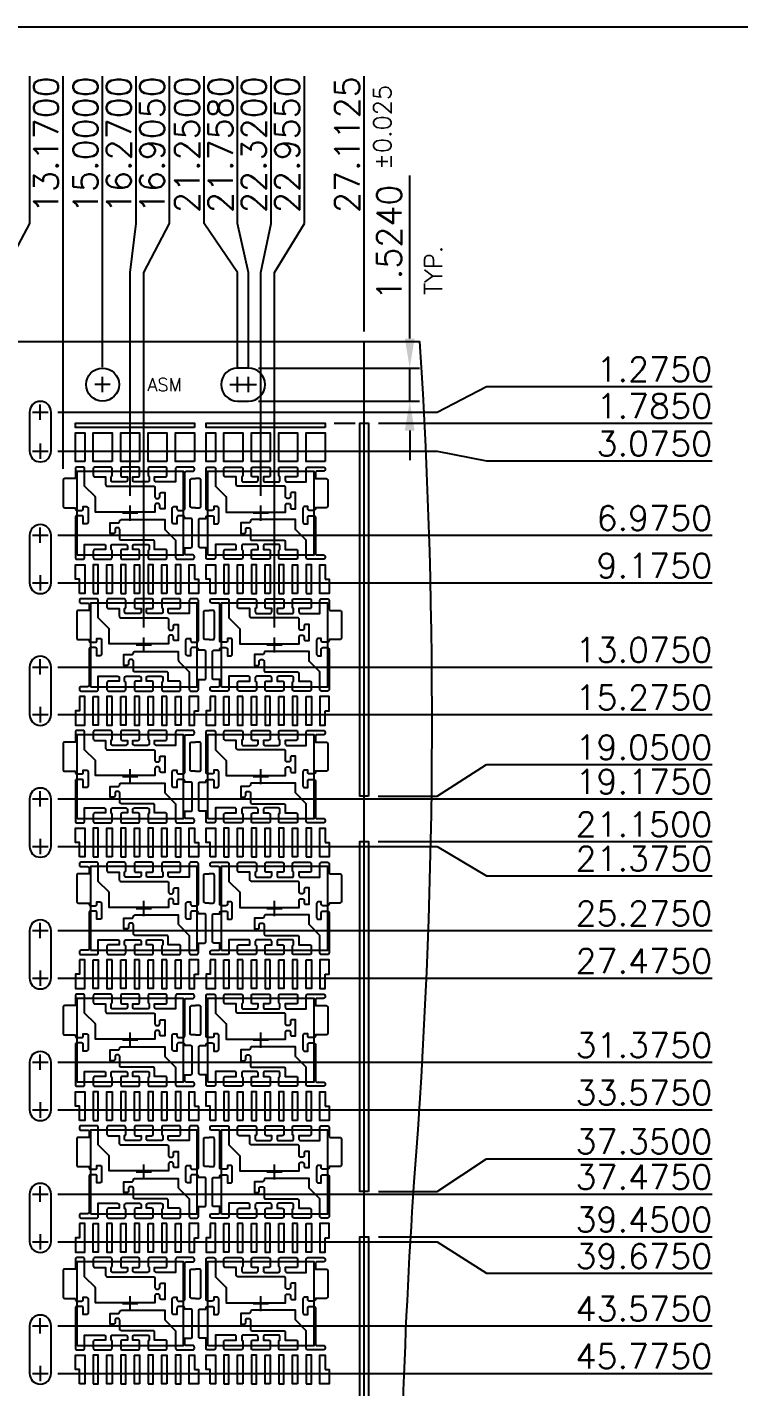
# Model space of a CAD drawing. Extents: x 5 to 821, y 9 to 392.
# Drawn here: x 105.9 to 178.4, y 253.5 to 392 of the extents above; entities that cross this region are included whole.
import ezdxf
from ezdxf.enums import TextEntityAlignment as Align
from ezdxf.lldxf.tags import DXFTag

# ---------------------------------------------------------------- set-up
doc = ezdxf.new("R2010")
doc.units = 0
doc.header["$LTSCALE"] = 8
doc.header["$MEASUREMENT"] = 0
for name, color, linetype in [('CEN', 2, 'CENTER'), ('COIN-LINE', 4, 'Continuous'), ('DIM', 7, 'Continuous'), ('DRAWING-SHEET', 6, 'Continuous'), ('LF-LINE', 1, 'Continuous'), ('PKG-OUT', 3, 'HIDDEN')]:
    doc.layers.add(name, color=color, linetype=linetype)
doc.styles.add('SIMPLEX', font='SIMPLEX.shx', dxfattribs={"height": 3})
tags = doc.linetypes.add('CENTER', pattern=[2, 1.25, -0.25, 0.25, -0.25]).pattern_tags.tags
tags[10:11] = [DXFTag(74, 4), DXFTag(75, 0), DXFTag(340, '0'), DXFTag(46, 1.0), DXFTag(50, 0.0), DXFTag(44, 0.0), DXFTag(45, 0.0)]
tags[8:9] = [DXFTag(74, 4), DXFTag(75, 0), DXFTag(340, '0'), DXFTag(46, 1.0), DXFTag(50, 0.0), DXFTag(44, 0.0), DXFTag(45, 0.0)]
tags[6:7] = [DXFTag(74, 4), DXFTag(75, 0), DXFTag(340, '0'), DXFTag(46, 1.0), DXFTag(50, 0.0), DXFTag(44, 0.0), DXFTag(45, 0.0)]
tags[4:5] = [DXFTag(74, 4), DXFTag(75, 0), DXFTag(340, '0'), DXFTag(46, 1.0), DXFTag(50, 0.0), DXFTag(44, 0.0), DXFTag(45, 0.0)]
tags = doc.linetypes.add('HIDDEN', pattern=[0.375, 0.25, -0.125]).pattern_tags.tags
tags[6:7] = [DXFTag(74, 4), DXFTag(75, 0), DXFTag(340, '0'), DXFTag(46, 1.0), DXFTag(50, 0.0), DXFTag(44, 0.0), DXFTag(45, 0.0)]
tags[4:5] = [DXFTag(74, 4), DXFTag(75, 0), DXFTag(340, '0'), DXFTag(46, 1.0), DXFTag(50, 0.0), DXFTag(44, 0.0), DXFTag(45, 0.0)]

# ---------------------------------------------------------------- blocks, each defined once
blk = doc.blocks.new('TABLET')
at = {"layer": 'DRAWING-SHEET'}
blk.add_lwpolyline([(5, 392), (5, 9), (277, 9), (277, 392)], close=True, dxfattribs=at)
blk = doc.blocks.new('INT2')
for points in [[(2.527, 0.25), (2.527, 0.195, -0.414214), (2.457, 0.125), (2.24, 0.125, -0.414214), (2.17, 0.195), (2.17, 0.3), (2.02, 0.3, 0.414214), (1.95, 0.23), (1.95, -0.43, 0.414214), (2.02, -0.5), (2.17, -0.5), (2.17, -0.195, -0.414214), (2.24, -0.125), (2.457, -0.125, -0.414214), (2.527, -0.195), (2.527, -2.065, -0.414214), (2.457, -2.135), (2.175, -2.135, -0.414214), (2.105, -2.065), (2.105, -1.25), (1.621, -0.766, -0.198912), (1.6, -0.716), (1.6, -0.3), (-0.41, -0.3, 0.414214), (-0.48, -0.37), (-0.48, -0.38, -0.414214), (-0.55, -0.45), (-0.93, -0.45), (-0.93, -0.95), (-0.77, -0.95, 0.414214), (-0.7, -0.88), (-0.7, -0.75, -0.414214), (-0.63, -0.68), (-0.55, -0.68, -0.414214), (-0.48, -0.75), (-0.48, -1.18, 0.414214), (-0.41, -1.25), (1.065, -1.25, -0.414214), (1.135, -1.32), (1.135, -1.68), (1.635, -1.68, -0.414214), (1.705, -1.75), (1.705, -2.065, -0.414214), (1.635, -2.135), (0.905, -2.135, -0.414214), (0.835, -2.065), (0.835, -1.75, -0.331679), (0.885, -1.683), (0.885, -1.52, 0.414214), (0.815, -1.45), (0.195, -1.45, 0.414214), (0.125, -1.52), (0.125, -1.68), (0.365, -1.68, -0.414214), (0.435, -1.75), (0.435, -2.065, -0.414214), (0.365, -2.135), (-0.365, -2.135, -0.414214), (-0.435, -2.065), (-0.435, -1.75, -0.414214), (-0.365, -1.68), (-0.125, -1.68), (-0.125, -1.52, 0.414214), (-0.195, -1.45), (-0.815, -1.45, 0.414214), (-0.885, -1.52), (-0.885, -1.683, -0.331679), (-0.835, -1.75), (-0.835, -2.065, -0.414214), (-0.905, -2.135), (-1.635, -2.135, -0.414214), (-1.705, -2.065), (-1.705, -1.75, -0.414214), (-1.635, -1.68), (-1.135, -1.68), (-1.135, -1.52, 0.414214), (-1.205, -1.45), (-2.105, -1.45), (-2.105, -2.065, -0.414214), (-2.175, -2.135), (-2.905, -2.135, -0.414214), (-2.975, -2.065), (-2.975, -2.005, -0.414214), (-2.905, -1.935), (-2.598, -1.935, 0.414214), (-2.528, -1.865), (-2.528, -1.6), (-2.805, -1.6, -0.414214), (-2.875, -1.53), (-2.875, -0.32, -0.414214), (-2.805, -0.25), (-2.528, -0.25), (-2.528, -0.195, -0.414214), (-2.458, -0.125), (-2.24, -0.125, -0.414214), (-2.17, -0.195), (-2.17, -0.5), (-2.02, -0.5, 0.414214), (-1.95, -0.43), (-1.95, 0.23, 0.414214), (-2.02, 0.3), (-2.17, 0.3), (-2.17, 0.195, -0.414214), (-2.24, 0.125), (-2.458, 0.125, -0.414214), (-2.528, 0.195), (-2.528, 1.865, 0.414214), (-2.598, 1.935), (-2.905, 1.935, -0.414214), (-2.975, 2.005), (-2.975, 2.065, -0.414214), (-2.905, 2.135), (-2.175, 2.135, -0.414214), (-2.105, 2.065), (-2.105, 1.25), (-1.621, 0.766, -0.198912), (-1.6, 0.716), (-1.6, 0.05), (1.15, 0.05), (1.15, 0.38, -0.414214), (1.22, 0.45), (1.3, 0.45, -0.414214), (1.37, 0.38), (1.37, 0.27, 0.414214), (1.44, 0.2), (1.6, 0.2), (1.6, 0.95), (1.44, 0.95, 0.414214), (1.37, 0.88), (1.37, 0.75, -0.414214), (1.3, 0.68), (1.22, 0.68, -0.414214), (1.15, 0.75), (1.15, 1.18, 0.414214), (1.08, 1.25), (-1.065, 1.25, -0.414214), (-1.135, 1.32), (-1.135, 1.68), (-1.635, 1.68, -0.414214), (-1.705, 1.75), (-1.705, 2.065, -0.414214), (-1.635, 2.135), (-0.905, 2.135, -0.414214), (-0.835, 2.065), (-0.835, 1.75, -0.331679), (-0.885, 1.683), (-0.885, 1.52, 0.414214), (-0.815, 1.45), (-0.195, 1.45, 0.414214), (-0.125, 1.52), (-0.125, 1.68), (-0.365, 1.68, -0.414214), (-0.435, 1.75), (-0.435, 2.065, -0.414214), (-0.365, 2.135), (0.365, 2.135, -0.414214), (0.435, 2.065), (0.435, 1.75, -0.414214), (0.365, 1.68), (0.125, 1.68), (0.125, 1.52, 0.414214), (0.195, 1.45), (0.815, 1.45, 0.414214), (0.885, 1.52), (0.885, 1.683, -0.331679), (0.835, 1.75), (0.835, 2.065, -0.414214), (0.905, 2.135), (1.635, 2.135, -0.414214), (1.705, 2.065), (1.705, 1.75, -0.414214), (1.635, 1.68), (1.135, 1.68), (1.135, 1.52, 0.414214), (1.205, 1.45), (2.105, 1.45), (2.105, 2.065, -0.414214), (2.175, 2.135), (2.457, 2.135, -0.414214), (2.527, 2.065), (2.527, 1.67, 0.414214), (2.597, 1.6), (3.03, 1.6, -0.414214), (3.1, 1.53), (3.1, 0.32, -0.414214), (3.03, 0.25), (2.527, 0.25)], [(-3.025, 0.25), (-2.848, 0.25, 0.414214), (-2.778, 0.32), (-2.778, 1.53, 0.414214), (-2.848, 1.6), (-3.025, 1.6)]]:
    blk.add_lwpolyline(points, format="xyb")
at = {"layer": 'PKG-OUT'}
blk.add_lwpolyline([(-2.45, -1.95), (-2.45, 1.95), (2.45, 1.95), (2.45, -1.95)], close=True, dxfattribs=at)
blk = doc.blocks.new('INT1')
blk.add_lwpolyline([(1.22, 0.45, 0.414214), (1.15, 0.38), (1.15, 0.05), (-1.6, 0.05), (-1.6, 0.716, 0.198912), (-1.621, 0.766), (-2.105, 1.25), (-2.105, 2.065, 0.414214), (-2.175, 2.135), (-2.905, 2.135, 0.414214), (-2.975, 2.065), (-2.975, 2.005, 0.414214), (-2.905, 1.935), (-2.598, 1.935, -0.414214), (-2.528, 1.865), (-2.528, 1.6), (-3.03, 1.6, 0.414214), (-3.1, 1.53), (-3.1, 0.32, 0.414214), (-3.03, 0.25), (-2.528, 0.25), (-2.528, 0.195, 0.414214), (-2.458, 0.125), (-2.24, 0.125, 0.414214), (-2.17, 0.195), (-2.17, 0.3), (-2.02, 0.3, -0.414214), (-1.95, 0.23), (-1.95, -0.43, -0.414214), (-2.02, -0.5), (-2.17, -0.5), (-2.17, -0.195, 0.414214), (-2.24, -0.125), (-2.458, -0.125, 0.414214), (-2.528, -0.195), (-2.528, -1.865, -0.414214), (-2.598, -1.935), (-2.905, -1.935, 0.414214), (-2.975, -2.005), (-2.975, -2.065, 0.414214), (-2.905, -2.135), (-2.175, -2.135, 0.414214), (-2.105, -2.065), (-2.105, -1.45), (-1.205, -1.45, -0.414214), (-1.135, -1.52), (-1.135, -1.68), (-1.635, -1.68, 0.414214), (-1.705, -1.75), (-1.705, -2.065, 0.414214), (-1.635, -2.135), (-0.905, -2.135, 0.414214), (-0.835, -2.065), (-0.835, -1.75, 0.331679), (-0.885, -1.683), (-0.885, -1.52, -0.414214), (-0.815, -1.45), (-0.195, -1.45, -0.414214), (-0.125, -1.52), (-0.125, -1.68), (-0.365, -1.68, 0.414214), (-0.435, -1.75), (-0.435, -2.065, 0.414214), (-0.365, -2.135), (0.365, -2.135, 0.414214), (0.435, -2.065), (0.435, -1.75, 0.414214), (0.365, -1.68), (0.125, -1.68), (0.125, -1.52, -0.414214), (0.195, -1.45), (0.815, -1.45, -0.414214), (0.885, -1.52), (0.885, -1.683, 0.331679), (0.835, -1.75), (0.835, -2.065, 0.414214), (0.905, -2.135), (1.635, -2.135, 0.414214), (1.705, -2.065), (1.705, -1.75, 0.414214), (1.635, -1.68), (1.135, -1.68), (1.135, -1.32, 0.414214), (1.065, -1.25), (-0.41, -1.25, -0.414214), (-0.48, -1.18), (-0.48, -0.75, 0.414214), (-0.55, -0.68), (-0.63, -0.68, 0.414214), (-0.7, -0.75), (-0.7, -0.88, -0.414214), (-0.77, -0.95), (-0.93, -0.95), (-0.93, -0.45), (-0.55, -0.45, 0.414214), (-0.48, -0.38), (-0.48, -0.37, -0.414214), (-0.41, -0.3), (1.6, -0.3), (1.6, -0.716, 0.198912), (1.621, -0.766), (2.105, -1.25), (2.105, -2.065, 0.414214), (2.175, -2.135), (2.457, -2.135, 0.414214), (2.527, -2.065), (2.527, -1.6), (2.805, -1.6, 0.414214), (2.875, -1.53), (2.875, -0.32, 0.414214), (2.805, -0.25), (2.527, -0.25), (2.527, -0.195, 0.414214), (2.457, -0.125), (2.24, -0.125, 0.414214), (2.17, -0.195), (2.17, -0.5), (2.02, -0.5, -0.414214), (1.95, -0.43), (1.95, 0.23, -0.414214), (2.02, 0.3), (2.17, 0.3), (2.17, 0.195, 0.414214), (2.24, 0.125), (2.457, 0.125, 0.414214), (2.527, 0.195), (2.527, 2.065, 0.414214), (2.457, 2.135), (2.175, 2.135, 0.414214), (2.105, 2.065), (2.105, 1.45), (1.205, 1.45, -0.414214), (1.135, 1.52), (1.135, 1.68), (1.635, 1.68, 0.414214), (1.705, 1.75), (1.705, 2.065, 0.414214), (1.635, 2.135), (0.905, 2.135, 0.414214), (0.835, 2.065), (0.835, 1.75, 0.331679), (0.885, 1.683), (0.885, 1.52, -0.414214), (0.815, 1.45), (0.195, 1.45, -0.414214), (0.125, 1.52), (0.125, 1.68), (0.365, 1.68, 0.414214), (0.435, 1.75), (0.435, 2.065, 0.414214), (0.365, 2.135), (-0.365, 2.135, 0.414214), (-0.435, 2.065), (-0.435, 1.75, 0.414214), (-0.365, 1.68), (-0.125, 1.68), (-0.125, 1.52, -0.414214), (-0.195, 1.45), (-0.815, 1.45, -0.414214), (-0.885, 1.52), (-0.885, 1.683, 0.331679), (-0.835, 1.75), (-0.835, 2.065, 0.414214), (-0.905, 2.135), (-1.635, 2.135, 0.414214), (-1.705, 2.065), (-1.705, 1.75, 0.414214), (-1.635, 1.68), (-1.135, 1.68), (-1.135, 1.32, 0.414214), (-1.065, 1.25), (1.08, 1.25, -0.414214), (1.15, 1.18), (1.15, 0.75, 0.414214), (1.22, 0.68), (1.3, 0.68, 0.414214), (1.37, 0.75), (1.37, 0.88, -0.414214), (1.44, 0.95), (1.6, 0.95), (1.6, 0.2), (1.44, 0.2, -0.414214), (1.37, 0.27), (1.37, 0.38, 0.414214), (1.3, 0.45)], format="xyb", close=True)
blk.add_lwpolyline([(3.025, 0.25), (2.848, 0.25, -0.414214), (2.778, 0.32), (2.778, 1.53, -0.414214), (2.848, 1.6), (3.025, 1.6)], format="xyb")
at = {"layer": 'PKG-OUT'}
blk.add_lwpolyline([(-2.45, -1.95), (-2.45, 1.95), (2.45, 1.95), (2.45, -1.95)], close=True, dxfattribs=at)
blk = doc.blocks.new('INT3')
for points in [[(-2.528, 0.25), (-2.528, 0.195, 0.414214), (-2.458, 0.125), (-2.24, 0.125, 0.414214), (-2.17, 0.195), (-2.17, 0.3), (-2.02, 0.3, -0.414214), (-1.95, 0.23), (-1.95, -0.43, -0.414214), (-2.02, -0.5), (-2.17, -0.5), (-2.17, -0.195, 0.414214), (-2.24, -0.125), (-2.458, -0.125, 0.414214), (-2.528, -0.195), (-2.528, -2.065, 0.414214), (-2.458, -2.135), (-2.175, -2.135, 0.414214), (-2.105, -2.065), (-2.105, -1.45), (-1.205, -1.45, -0.414214), (-1.135, -1.52), (-1.135, -1.68), (-1.635, -1.68, 0.414214), (-1.705, -1.75), (-1.705, -2.065, 0.414214), (-1.635, -2.135), (-0.905, -2.135, 0.414214), (-0.835, -2.065), (-0.835, -1.75, 0.331679), (-0.885, -1.683), (-0.885, -1.52, -0.414214), (-0.815, -1.45), (-0.195, -1.45, -0.414214), (-0.125, -1.52), (-0.125, -1.68), (-0.365, -1.68, 0.414214), (-0.435, -1.75), (-0.435, -2.065, 0.414214), (-0.365, -2.135), (0.365, -2.135, 0.414214), (0.435, -2.065), (0.435, -1.75, 0.414214), (0.365, -1.68), (0.125, -1.68), (0.125, -1.52, -0.414214), (0.195, -1.45), (0.815, -1.45, -0.414214), (0.885, -1.52), (0.885, -1.683, 0.331679), (0.835, -1.75), (0.835, -2.065, 0.414214), (0.905, -2.135), (1.635, -2.135, 0.414214), (1.705, -2.065), (1.705, -1.75, 0.414214), (1.635, -1.68), (1.135, -1.68), (1.135, -1.32, 0.414214), (1.065, -1.25), (-0.41, -1.25, -0.414214), (-0.48, -1.18), (-0.48, -0.75, 0.414214), (-0.55, -0.68), (-0.63, -0.68, 0.414214), (-0.7, -0.75), (-0.7, -0.88, -0.414214), (-0.77, -0.95), (-0.93, -0.95), (-0.93, -0.45), (-0.55, -0.45, 0.414214), (-0.48, -0.38), (-0.48, -0.37, -0.414214), (-0.41, -0.3), (1.6, -0.3), (1.6, -0.716, 0.198912), (1.621, -0.766), (2.105, -1.25), (2.105, -2.065, 0.414214), (2.175, -2.135), (2.905, -2.135, 0.414214), (2.975, -2.065), (2.975, -2.005, 0.414214), (2.905, -1.935), (2.597, -1.935, -0.414214), (2.527, -1.865), (2.527, -1.6), (2.805, -1.6, 0.414214), (2.875, -1.53), (2.875, -0.32, 0.414214), (2.805, -0.25), (2.527, -0.25), (2.527, -0.195, 0.414214), (2.457, -0.125), (2.24, -0.125, 0.414214), (2.17, -0.195), (2.17, -0.5), (2.02, -0.5, -0.414214), (1.95, -0.43), (1.95, 0.23, -0.414214), (2.02, 0.3), (2.17, 0.3), (2.17, 0.195, 0.414214), (2.24, 0.125), (2.457, 0.125, 0.414214), (2.527, 0.195), (2.527, 1.865, -0.414214), (2.597, 1.935), (2.905, 1.935, 0.414214), (2.975, 2.005), (2.975, 2.065, 0.414214), (2.905, 2.135), (2.175, 2.135, 0.414214), (2.105, 2.065), (2.105, 1.45), (1.205, 1.45, -0.414214), (1.135, 1.52), (1.135, 1.68), (1.635, 1.68, 0.414214), (1.705, 1.75), (1.705, 2.065, 0.414214), (1.635, 2.135), (0.905, 2.135, 0.414214), (0.835, 2.065), (0.835, 1.75, 0.331679), (0.885, 1.683), (0.885, 1.52, -0.414214), (0.815, 1.45), (0.195, 1.45, -0.414214), (0.125, 1.52), (0.125, 1.68), (0.365, 1.68, 0.414214), (0.435, 1.75), (0.435, 2.065, 0.414214), (0.365, 2.135), (-0.365, 2.135, 0.414214), (-0.435, 2.065), (-0.435, 1.75, 0.414214), (-0.365, 1.68), (-0.125, 1.68), (-0.125, 1.52, -0.414214), (-0.195, 1.45), (-0.815, 1.45, -0.414214), (-0.885, 1.52), (-0.885, 1.683, 0.331679), (-0.835, 1.75), (-0.835, 2.065, 0.414214), (-0.905, 2.135), (-1.635, 2.135, 0.414214), (-1.705, 2.065), (-1.705, 1.75, 0.414214), (-1.635, 1.68), (-1.135, 1.68), (-1.135, 1.32, 0.414214), (-1.065, 1.25), (1.08, 1.25, -0.414214), (1.15, 1.18), (1.15, 0.75, 0.414214), (1.22, 0.68), (1.3, 0.68, 0.414214), (1.37, 0.75), (1.37, 0.88, -0.414214), (1.44, 0.95), (1.6, 0.95), (1.6, 0.2), (1.44, 0.2, -0.414214), (1.37, 0.27), (1.37, 0.38, 0.414214), (1.3, 0.45), (1.22, 0.45, 0.414214), (1.15, 0.38), (1.15, 0.05), (-1.6, 0.05), (-1.6, 0.716, 0.198912), (-1.621, 0.766), (-2.105, 1.25), (-2.105, 2.065, 0.414214), (-2.175, 2.135), (-2.458, 2.135, 0.414214), (-2.528, 2.065), (-2.528, 1.6), (-3.03, 1.6, 0.414214), (-3.1, 1.53), (-3.1, 0.32, 0.414214), (-3.03, 0.25), (-2.528, 0.25)], [(3.025, 0.25), (2.848, 0.25, -0.414214), (2.778, 0.32), (2.778, 1.53, -0.414214), (2.848, 1.6), (3.025, 1.6)]]:
    blk.add_lwpolyline(points, format="xyb")
at = {"layer": 'PKG-OUT'}
blk.add_lwpolyline([(-2.45, -1.95), (-2.45, 1.95), (2.45, 1.95), (2.45, -1.95)], close=True, dxfattribs=at)
blk = doc.blocks.new('INT4')
for points in [[(-2.528, -0.25), (-2.528, -0.195, -0.414214), (-2.458, -0.125), (-2.24, -0.125, -0.414214), (-2.17, -0.195), (-2.17, -0.5), (-2.02, -0.5, 0.414214), (-1.95, -0.43), (-1.95, 0.23, 0.414214), (-2.02, 0.3), (-2.17, 0.3), (-2.17, 0.195, -0.414214), (-2.24, 0.125), (-2.458, 0.125, -0.414214), (-2.528, 0.195), (-2.528, 2.065, -0.414214), (-2.458, 2.135), (-2.175, 2.135, -0.414214), (-2.105, 2.065), (-2.105, 1.25), (-1.621, 0.766, -0.198912), (-1.6, 0.716), (-1.6, 0.05), (1.15, 0.05), (1.15, 0.38, -0.414214), (1.22, 0.45), (1.3, 0.45, -0.414214), (1.37, 0.38), (1.37, 0.27, 0.414214), (1.44, 0.2), (1.6, 0.2), (1.6, 0.95), (1.44, 0.95, 0.414214), (1.37, 0.88), (1.37, 0.75, -0.414214), (1.3, 0.68), (1.22, 0.68, -0.414214), (1.15, 0.75), (1.15, 1.18, 0.414214), (1.08, 1.25), (-1.065, 1.25, -0.414214), (-1.135, 1.32), (-1.135, 1.68), (-1.635, 1.68, -0.414214), (-1.705, 1.75), (-1.705, 2.065, -0.414214), (-1.635, 2.135), (-0.905, 2.135, -0.414214), (-0.835, 2.065), (-0.835, 1.75, -0.331679), (-0.885, 1.683), (-0.885, 1.52, 0.414214), (-0.815, 1.45), (-0.195, 1.45, 0.414214), (-0.125, 1.52), (-0.125, 1.68), (-0.365, 1.68, -0.414214), (-0.435, 1.75), (-0.435, 2.065, -0.414214), (-0.365, 2.135), (0.365, 2.135, -0.414214), (0.435, 2.065), (0.435, 1.75, -0.414214), (0.365, 1.68), (0.125, 1.68), (0.125, 1.52, 0.414214), (0.195, 1.45), (0.815, 1.45, 0.414214), (0.885, 1.52), (0.885, 1.683, -0.331679), (0.835, 1.75), (0.835, 2.065, -0.414214), (0.905, 2.135), (1.635, 2.135, -0.414214), (1.705, 2.065), (1.705, 1.75, -0.414214), (1.635, 1.68), (1.135, 1.68), (1.135, 1.52, 0.414214), (1.205, 1.45), (2.105, 1.45), (2.105, 2.065, -0.414214), (2.175, 2.135), (2.905, 2.135, -0.414214), (2.975, 2.065), (2.975, 2.005, -0.414214), (2.905, 1.935), (2.597, 1.935, 0.414214), (2.527, 1.865), (2.527, 1.6), (3.03, 1.6, -0.414214), (3.1, 1.53), (3.1, 0.32, -0.414214), (3.03, 0.25), (2.527, 0.25), (2.527, 0.195, -0.414214), (2.457, 0.125), (2.24, 0.125, -0.414214), (2.17, 0.195), (2.17, 0.3), (2.02, 0.3, 0.414214), (1.95, 0.23), (1.95, -0.43, 0.414214), (2.02, -0.5), (2.17, -0.5), (2.17, -0.195, -0.414214), (2.24, -0.125), (2.457, -0.125, -0.414214), (2.527, -0.195), (2.527, -1.865, 0.414214), (2.597, -1.935), (2.905, -1.935, -0.414214), (2.975, -2.005), (2.975, -2.065, -0.414214), (2.905, -2.135), (2.175, -2.135, -0.414214), (2.105, -2.065), (2.105, -1.25), (1.621, -0.766, -0.198912), (1.6, -0.716), (1.6, -0.3), (-0.41, -0.3, 0.414214), (-0.48, -0.37), (-0.48, -0.38, -0.414214), (-0.55, -0.45), (-0.93, -0.45), (-0.93, -0.95), (-0.77, -0.95, 0.414214), (-0.7, -0.88), (-0.7, -0.75, -0.414214), (-0.63, -0.68), (-0.55, -0.68, -0.414214), (-0.48, -0.75), (-0.48, -1.18, 0.414214), (-0.41, -1.25), (1.065, -1.25, -0.414214), (1.135, -1.32), (1.135, -1.68), (1.635, -1.68, -0.414214), (1.705, -1.75), (1.705, -2.065, -0.414214), (1.635, -2.135), (0.905, -2.135, -0.414214), (0.835, -2.065), (0.835, -1.75, -0.331679), (0.885, -1.683), (0.885, -1.52, 0.414214), (0.815, -1.45), (0.195, -1.45, 0.414214), (0.125, -1.52), (0.125, -1.68), (0.365, -1.68, -0.414214), (0.435, -1.75), (0.435, -2.065, -0.414214), (0.365, -2.135), (-0.365, -2.135, -0.414214), (-0.435, -2.065), (-0.435, -1.75, -0.414214), (-0.365, -1.68), (-0.125, -1.68), (-0.125, -1.52, 0.414214), (-0.195, -1.45), (-0.815, -1.45, 0.414214), (-0.885, -1.52), (-0.885, -1.683, -0.331679), (-0.835, -1.75), (-0.835, -2.065, -0.414214), (-0.905, -2.135), (-1.635, -2.135, -0.414214), (-1.705, -2.065), (-1.705, -1.75, -0.414214), (-1.635, -1.68), (-1.135, -1.68), (-1.135, -1.52, 0.414214), (-1.205, -1.45), (-2.105, -1.45), (-2.105, -2.065, -0.414214), (-2.175, -2.135), (-2.458, -2.135, -0.414214), (-2.528, -2.065), (-2.528, -1.6), (-2.805, -1.6, -0.414214), (-2.875, -1.53), (-2.875, -0.32, -0.414214), (-2.805, -0.25), (-2.528, -0.25)], [(-3.025, 0.25), (-2.848, 0.25, 0.414214), (-2.778, 0.32), (-2.778, 1.53, 0.414214), (-2.848, 1.6), (-3.025, 1.6)]]:
    blk.add_lwpolyline(points, format="xyb")
at = {"layer": 'PKG-OUT'}
blk.add_lwpolyline([(-2.45, -1.95), (-2.45, 1.95), (2.45, 1.95), (2.45, -1.95)], close=True, dxfattribs=at)

msp = doc.modelspace()

# ---------------------------------------------------------------- linework, layer by layer
for points in [[(122.91, 351.23), (110.81, 351.23), (110.81, 351.67), (122.91, 351.67)], [(111.74, 347.76), (110.81, 347.76), (110.81, 350.68), (111.74, 350.68)], [(114.53, 347.76), (112.62, 347.76), (112.62, 350.68), (114.53, 350.68)], [(117.32, 347.76), (115.41, 347.76), (115.41, 350.68), (117.32, 350.68)], [(120.12, 347.76), (118.2, 347.76), (118.2, 350.68), (120.12, 350.68)], [(122.91, 347.76), (121, 347.76), (121, 350.68), (122.91, 350.68)], [(136.22, 351.23), (124.12, 351.23), (124.12, 351.67), (136.22, 351.67)], [(125.05, 347.76), (124.12, 347.76), (124.12, 350.68), (125.05, 350.68)], [(127.84, 347.76), (125.93, 347.76), (125.93, 350.68), (127.84, 350.68)], [(130.63, 347.76), (128.72, 347.76), (128.72, 350.68), (130.63, 350.68)], [(133.43, 347.76), (131.51, 347.76), (131.51, 350.68), (133.43, 350.68)], [(136.22, 347.76), (134.31, 347.76), (134.31, 350.68), (136.22, 350.68)], [(111.22, 334.34), (111.22, 335.8), (110.81, 335.8), (110.81, 337.26), (111.74, 337.26), (111.74, 334.34)], [(112.62, 334.34), (113.13, 334.34), (113.13, 337.26), (112.62, 337.26)], [(114.53, 334.34), (114.01, 334.34), (114.01, 337.26), (114.53, 337.26)], [(115.41, 334.34), (115.93, 334.34), (115.93, 337.26), (115.41, 337.26)], [(117.32, 334.34), (116.81, 334.34), (116.81, 337.25), (116.82, 337.26), (117.32, 337.26)], [(118.2, 334.34), (118.72, 334.34), (118.72, 337.26), (118.2, 337.26)], [(120.12, 334.34), (119.6, 334.34), (119.6, 337.26), (120.12, 337.26)], [(121, 334.35), (121.01, 334.34), (121.52, 334.34), (121.52, 337.26), (121, 337.26)], [(122.91, 335.8), (123.33, 335.8), (123.33, 334.34), (122.4, 334.34), (122.4, 337.26), (122.91, 337.26)], [(124.53, 334.34), (124.53, 335.8), (124.12, 335.8), (124.12, 337.26), (125.05, 337.26), (125.05, 334.34)], [(125.93, 334.34), (126.44, 334.34), (126.44, 337.26), (125.93, 337.26)], [(127.84, 334.34), (127.32, 334.34), (127.32, 337.26), (127.84, 337.26)], [(128.72, 334.34), (129.24, 334.34), (129.24, 337.26), (128.72, 337.26)], [(130.63, 334.34), (130.12, 334.34), (130.12, 337.25), (130.13, 337.26), (130.63, 337.26)], [(131.51, 334.34), (132.03, 334.34), (132.03, 337.26), (131.51, 337.26)], [(133.43, 334.34), (132.91, 334.34), (132.91, 337.26), (133.43, 337.26)], [(134.31, 334.35), (134.32, 334.34), (134.83, 334.34), (134.83, 337.26), (134.31, 337.26)], [(136.22, 335.8), (136.64, 335.8), (136.64, 334.34), (135.71, 334.34), (135.71, 337.26), (136.22, 337.26)], [(111.22, 323.84), (111.22, 322.38), (110.81, 322.38), (110.81, 320.92), (111.74, 320.92), (111.74, 323.84)], [(112.62, 323.84), (113.13, 323.84), (113.13, 320.92), (112.62, 320.92)], [(114.53, 323.84), (114.01, 323.84), (114.01, 320.92), (114.53, 320.92)], [(115.41, 323.84), (115.93, 323.84), (115.93, 320.92), (115.41, 320.92)], [(117.32, 323.84), (116.81, 323.84), (116.81, 320.93), (116.82, 320.92), (117.32, 320.92)], [(118.2, 323.84), (118.72, 323.84), (118.72, 320.92), (118.2, 320.92)], [(120.12, 323.84), (119.6, 323.84), (119.6, 320.92), (120.12, 320.92)], [(121, 323.83), (121.01, 323.84), (121.52, 323.84), (121.52, 320.92), (121, 320.92)], [(122.91, 322.38), (123.33, 322.38), (123.33, 323.84), (122.4, 323.84), (122.4, 320.92), (122.91, 320.92)], [(124.53, 323.84), (124.53, 322.38), (124.12, 322.38), (124.12, 320.92), (125.05, 320.92), (125.05, 323.84)], [(125.93, 323.84), (126.44, 323.84), (126.44, 320.92), (125.93, 320.92)], [(127.84, 323.84), (127.32, 323.84), (127.32, 320.92), (127.84, 320.92)], [(128.72, 323.84), (129.24, 323.84), (129.24, 320.92), (128.72, 320.92)], [(130.63, 323.84), (130.12, 323.84), (130.12, 320.93), (130.13, 320.92), (130.63, 320.92)], [(131.51, 323.84), (132.03, 323.84), (132.03, 320.92), (131.51, 320.92)], [(133.43, 323.84), (132.91, 323.84), (132.91, 320.92), (133.43, 320.92)], [(134.31, 323.83), (134.32, 323.84), (134.83, 323.84), (134.83, 320.92), (134.31, 320.92)], [(136.22, 322.38), (136.64, 322.38), (136.64, 323.84), (135.71, 323.84), (135.71, 320.92), (136.22, 320.92)], [(111.22, 307.5), (111.22, 308.96), (110.81, 308.96), (110.81, 310.42), (111.74, 310.42), (111.74, 307.5)], [(112.62, 307.5), (113.13, 307.5), (113.13, 310.42), (112.62, 310.42)], [(114.53, 307.5), (114.01, 307.5), (114.01, 310.42), (114.53, 310.42)], [(115.41, 307.5), (115.93, 307.5), (115.93, 310.42), (115.41, 310.42)], [(117.32, 307.5), (116.81, 307.5), (116.81, 310.41), (116.82, 310.42), (117.32, 310.42)], [(118.2, 307.5), (118.72, 307.5), (118.72, 310.42), (118.2, 310.42)], [(120.12, 307.5), (119.6, 307.5), (119.6, 310.42), (120.12, 310.42)], [(121, 307.51), (121.01, 307.5), (121.52, 307.5), (121.52, 310.42), (121, 310.42)], [(122.91, 308.96), (123.33, 308.96), (123.33, 307.5), (122.4, 307.5), (122.4, 310.42), (122.91, 310.42)], [(124.53, 307.5), (124.53, 308.96), (124.12, 308.96), (124.12, 310.42), (125.05, 310.42), (125.05, 307.5)], [(125.93, 307.5), (126.44, 307.5), (126.44, 310.42), (125.93, 310.42)], [(127.84, 307.5), (127.32, 307.5), (127.32, 310.42), (127.84, 310.42)], [(128.72, 307.5), (129.24, 307.5), (129.24, 310.42), (128.72, 310.42)], [(130.63, 307.5), (130.12, 307.5), (130.12, 310.41), (130.13, 310.42), (130.63, 310.42)], [(131.51, 307.5), (132.03, 307.5), (132.03, 310.42), (131.51, 310.42)], [(133.43, 307.5), (132.91, 307.5), (132.91, 310.42), (133.43, 310.42)], [(134.31, 307.51), (134.32, 307.5), (134.83, 307.5), (134.83, 310.42), (134.31, 310.42)], [(136.22, 308.96), (136.64, 308.96), (136.64, 307.5), (135.71, 307.5), (135.71, 310.42), (136.22, 310.42)], [(111.22, 297), (111.22, 295.54), (110.81, 295.54), (110.81, 294.08), (111.74, 294.08), (111.74, 297)], [(112.62, 297), (113.13, 297), (113.13, 294.08), (112.62, 294.08)], [(114.53, 297), (114.01, 297), (114.01, 294.08), (114.53, 294.08)], [(115.41, 297), (115.93, 297), (115.93, 294.08), (115.41, 294.08)], [(117.32, 297), (116.81, 297), (116.81, 294.09), (116.82, 294.08), (117.32, 294.08)], [(118.2, 297), (118.72, 297), (118.72, 294.08), (118.2, 294.08)], [(120.12, 297), (119.6, 297), (119.6, 294.08), (120.12, 294.08)], [(121, 296.99), (121.01, 297), (121.52, 297), (121.52, 294.08), (121, 294.08)], [(122.91, 295.54), (123.33, 295.54), (123.33, 297), (122.4, 297), (122.4, 294.08), (122.91, 294.08)], [(124.53, 297), (124.53, 295.54), (124.12, 295.54), (124.12, 294.08), (125.05, 294.08), (125.05, 297)], [(125.93, 297), (126.44, 297), (126.44, 294.08), (125.93, 294.08)], [(127.84, 297), (127.32, 297), (127.32, 294.08), (127.84, 294.08)], [(128.72, 297), (129.24, 297), (129.24, 294.08), (128.72, 294.08)], [(130.63, 297), (130.12, 297), (130.12, 294.09), (130.13, 294.08), (130.63, 294.08)], [(131.51, 297), (132.03, 297), (132.03, 294.08), (131.51, 294.08)], [(133.43, 297), (132.91, 297), (132.91, 294.08), (133.43, 294.08)], [(134.31, 296.99), (134.32, 297), (134.83, 297), (134.83, 294.08), (134.31, 294.08)], [(136.22, 295.54), (136.64, 295.54), (136.64, 297), (135.71, 297), (135.71, 294.08), (136.22, 294.08)], [(111.22, 280.66), (111.22, 282.12), (110.81, 282.12), (110.81, 283.58), (111.74, 283.58), (111.74, 280.66)], [(112.62, 280.66), (113.13, 280.66), (113.13, 283.58), (112.62, 283.58)], [(114.53, 280.66), (114.01, 280.66), (114.01, 283.58), (114.53, 283.58)], [(115.41, 280.66), (115.93, 280.66), (115.93, 283.58), (115.41, 283.58)], [(117.32, 280.66), (116.81, 280.66), (116.81, 283.57), (116.82, 283.58), (117.32, 283.58)], [(118.2, 280.66), (118.72, 280.66), (118.72, 283.58), (118.2, 283.58)], [(120.12, 280.66), (119.6, 280.66), (119.6, 283.58), (120.12, 283.58)], [(121, 280.67), (121.01, 280.66), (121.52, 280.66), (121.52, 283.58), (121, 283.58)], [(122.91, 282.12), (123.33, 282.12), (123.33, 280.66), (122.4, 280.66), (122.4, 283.58), (122.91, 283.58)], [(124.53, 280.66), (124.53, 282.12), (124.12, 282.12), (124.12, 283.58), (125.05, 283.58), (125.05, 280.66)], [(125.93, 280.66), (126.44, 280.66), (126.44, 283.58), (125.93, 283.58)], [(127.84, 280.66), (127.32, 280.66), (127.32, 283.58), (127.84, 283.58)], [(128.72, 280.66), (129.24, 280.66), (129.24, 283.58), (128.72, 283.58)], [(130.63, 280.66), (130.12, 280.66), (130.12, 283.57), (130.13, 283.58), (130.63, 283.58)], [(131.51, 280.66), (132.03, 280.66), (132.03, 283.58), (131.51, 283.58)], [(133.43, 280.66), (132.91, 280.66), (132.91, 283.58), (133.43, 283.58)], [(134.31, 280.67), (134.32, 280.66), (134.83, 280.66), (134.83, 283.58), (134.31, 283.58)], [(136.22, 282.12), (136.64, 282.12), (136.64, 280.66), (135.71, 280.66), (135.71, 283.58), (136.22, 283.58)], [(111.22, 270.16), (111.22, 268.7), (110.81, 268.7), (110.81, 267.24), (111.74, 267.24), (111.74, 270.16)], [(112.62, 270.16), (113.13, 270.16), (113.13, 267.24), (112.62, 267.24)], [(114.53, 270.16), (114.01, 270.16), (114.01, 267.24), (114.53, 267.24)], [(115.41, 270.16), (115.93, 270.16), (115.93, 267.24), (115.41, 267.24)], [(117.32, 270.16), (116.81, 270.16), (116.81, 267.25), (116.82, 267.24), (117.32, 267.24)], [(118.2, 270.16), (118.72, 270.16), (118.72, 267.24), (118.2, 267.24)], [(120.12, 270.16), (119.6, 270.16), (119.6, 267.24), (120.12, 267.24)], [(121, 270.15), (121.01, 270.16), (121.52, 270.16), (121.52, 267.24), (121, 267.24)], [(122.91, 268.7), (123.33, 268.7), (123.33, 270.16), (122.4, 270.16), (122.4, 267.24), (122.91, 267.24)], [(124.53, 270.16), (124.53, 268.7), (124.12, 268.7), (124.12, 267.24), (125.05, 267.24), (125.05, 270.16)], [(125.93, 270.16), (126.44, 270.16), (126.44, 267.24), (125.93, 267.24)], [(127.84, 270.16), (127.32, 270.16), (127.32, 267.24), (127.84, 267.24)], [(128.72, 270.16), (129.24, 270.16), (129.24, 267.24), (128.72, 267.24)], [(130.63, 270.16), (130.12, 270.16), (130.12, 267.25), (130.13, 267.24), (130.63, 267.24)], [(131.51, 270.16), (132.03, 270.16), (132.03, 267.24), (131.51, 267.24)], [(133.43, 270.16), (132.91, 270.16), (132.91, 267.24), (133.43, 267.24)], [(134.31, 270.15), (134.32, 270.16), (134.83, 270.16), (134.83, 267.24), (134.31, 267.24)], [(136.22, 268.7), (136.64, 268.7), (136.64, 270.16), (135.71, 270.16), (135.71, 267.24), (136.22, 267.24)], [(111.22, 253.82), (111.22, 255.28), (110.81, 255.28), (110.81, 256.74), (111.74, 256.74), (111.74, 253.82)], [(112.62, 253.82), (113.13, 253.82), (113.13, 256.74), (112.62, 256.74)], [(114.53, 253.82), (114.01, 253.82), (114.01, 256.74), (114.53, 256.74)], [(115.41, 253.82), (115.93, 253.82), (115.93, 256.74), (115.41, 256.74)], [(117.32, 253.82), (116.81, 253.82), (116.81, 256.73), (116.82, 256.74), (117.32, 256.74)], [(118.2, 253.82), (118.72, 253.82), (118.72, 256.74), (118.2, 256.74)], [(120.12, 253.82), (119.6, 253.82), (119.6, 256.74), (120.12, 256.74)], [(121, 253.83), (121.01, 253.82), (121.52, 253.82), (121.52, 256.74), (121, 256.74)], [(122.91, 255.28), (123.33, 255.28), (123.33, 253.82), (122.4, 253.82), (122.4, 256.74), (122.91, 256.74)], [(124.53, 253.82), (124.53, 255.28), (124.12, 255.28), (124.12, 256.74), (125.05, 256.74), (125.05, 253.82)], [(125.93, 253.82), (126.44, 253.82), (126.44, 256.74), (125.93, 256.74)], [(127.84, 253.82), (127.32, 253.82), (127.32, 256.74), (127.84, 256.74)], [(128.72, 253.82), (129.24, 253.82), (129.24, 256.74), (128.72, 256.74)], [(130.63, 253.82), (130.12, 253.82), (130.12, 256.73), (130.13, 256.74), (130.63, 256.74)], [(131.51, 253.82), (132.03, 253.82), (132.03, 256.74), (131.51, 256.74)], [(133.43, 253.82), (132.91, 253.82), (132.91, 256.74), (133.43, 256.74)], [(134.31, 253.83), (134.32, 253.82), (134.83, 253.82), (134.83, 256.74), (134.31, 256.74)], [(136.22, 255.28), (136.64, 255.28), (136.64, 253.82), (135.71, 253.82), (135.71, 256.74), (136.22, 256.74)]]:
    msp.add_lwpolyline(points, close=True)
at = {"layer": 'CEN'}
for p, q in [((140.22, 177.4), (140.22, 360)), ((113.57, 354.82), (113.57, 356.39)), ((127.32, 354.82), (127.32, 356.39)), ((128.44, 354.82), (128.44, 356.39)), ((114.35, 355.6), (112.78, 355.6)), ((126.54, 355.6), (128.12, 355.6)), ((127.66, 355.6), (129.24, 355.6)), ((107.22, 352.02), (107.22, 353.59)), ((106.44, 352.79), (108.02, 352.79)), ((107.22, 349.61), (107.22, 348.04)), ((106.44, 348.83), (108.02, 348.83)), ((117.14, 342.51), (115.6, 342.51)), ((116.37, 341.74), (116.37, 343.28)), ((130.45, 342.51), (128.91, 342.51)), ((129.68, 341.74), (129.68, 343.28)), ((107.22, 339.48), (107.22, 341.05)), ((106.44, 340.25), (108.02, 340.25)), ((106.44, 335.41), (108.02, 335.41)), ((107.22, 336.19), (107.22, 334.62)), ((117.76, 328.32), (117.76, 329.86)), ((131.07, 328.32), (131.07, 329.86)), ((116.99, 329.09), (118.53, 329.09)), ((130.3, 329.09), (131.84, 329.09)), ((106.44, 326.83), (108.02, 326.83)), ((107.22, 326.06), (107.22, 327.63)), ((107.22, 322.77), (107.22, 321.2)), ((106.44, 321.99), (108.02, 321.99)), ((116.37, 314.9), (116.37, 316.44)), ((129.68, 314.9), (129.68, 316.44)), ((117.14, 315.67), (115.6, 315.67)), ((130.45, 315.67), (128.91, 315.67)), ((106.44, 313.41), (108.02, 313.41)), ((107.22, 312.64), (107.22, 314.21)), ((107.22, 309.35), (107.22, 307.78)), ((106.44, 308.57), (108.02, 308.57)), ((116.99, 302.25), (118.53, 302.25)), ((117.76, 301.48), (117.76, 303.02)), ((130.3, 302.25), (131.84, 302.25)), ((131.07, 301.48), (131.07, 303.02)), ((107.22, 299.22), (107.22, 300.79)), ((106.44, 299.99), (108.02, 299.99)), ((106.44, 295.15), (108.02, 295.15)), ((107.22, 295.93), (107.22, 294.36)), ((116.37, 288.06), (116.37, 289.6)), ((129.68, 288.06), (129.68, 289.6)), ((117.14, 288.83), (115.6, 288.83)), ((130.45, 288.83), (128.91, 288.83)), ((107.22, 285.8), (107.22, 287.37)), ((106.44, 286.58), (108.02, 286.58)), ((107.22, 282.51), (107.22, 280.94)), ((106.44, 281.74), (108.02, 281.74)), ((117.76, 274.64), (117.76, 276.18)), ((131.07, 274.64), (131.07, 276.18)), ((116.99, 275.41), (118.53, 275.41)), ((130.3, 275.41), (131.84, 275.41)), ((106.44, 273.15), (108.02, 273.15)), ((107.22, 272.38), (107.22, 273.95)), ((107.22, 269.09), (107.22, 267.52)), ((106.44, 268.31), (108.02, 268.31)), ((117.14, 261.99), (115.6, 261.99)), ((116.37, 261.22), (116.37, 262.76)), ((130.45, 261.99), (128.91, 261.99)), ((129.68, 261.22), (129.68, 262.76)), ((107.22, 258.96), (107.22, 260.53)), ((106.44, 259.74), (108.02, 259.74)), ((106.44, 254.9), (108.02, 254.9)), ((107.22, 255.67), (107.22, 254.1))]:
    msp.add_line(p, q, dxfattribs=at)
at = {"layer": 'COIN-LINE'}
for p, q in [((103.5, 367), (106.15, 372)), ((109.55, 367), (109.55, 372)), ((113.57, 367), (113.57, 372)), ((116.37, 367), (116.97, 372)), ((117.76, 367), (120.37, 372)), ((127.32, 367), (123.92, 372)), ((128.44, 367), (127.32, 372)), ((129.68, 367), (130.72, 372)), ((131.07, 367), (134.12, 372)), ((140.22, 367), (140.22, 372)), ((147.66, 352.79), (152.66, 355.4)), ((147.66, 351.67), (152.66, 351.67)), ((147.66, 348.83), (152.66, 347.83)), ((147.66, 340.25), (152.66, 340.25)), ((147.66, 335.41), (152.66, 335.41)), ((147.66, 326.83), (152.66, 326.83)), ((147.66, 321.99), (152.66, 321.99)), ((147.66, 313.69), (152.66, 316.91)), ((147.66, 313.41), (152.66, 313.41)), ((147.66, 309.07), (152.66, 309.07)), ((147.66, 308.57), (152.66, 305.57)), ((147.66, 299.99), (152.66, 299.99)), ((147.66, 295.15), (152.66, 295.15)), ((147.66, 286.58), (152.66, 286.58)), ((147.66, 281.74), (152.66, 281.74)), ((147.66, 273.43), (152.66, 276.76)), ((147.66, 273.15), (152.66, 273.15)), ((147.66, 268.81), (152.66, 268.81)), ((147.66, 268.31), (152.66, 265.09)), ((147.66, 259.74), (152.66, 259.74)), ((147.66, 254.9), (152.66, 254.9))]:
    msp.add_line(p, q, dxfattribs=at)
at = {"layer": 'DIM'}
for p, q in [((106.15, 372), (106.15, 387)), ((109.55, 372), (109.55, 387)), ((113.57, 372), (113.57, 387)), ((116.97, 372), (116.97, 387)), ((120.37, 372), (120.37, 387)), ((123.92, 372), (123.92, 387)), ((127.32, 372), (127.32, 387)), ((130.72, 372), (130.72, 387)), ((134.12, 372), (134.12, 387)), ((140.22, 372), (140.22, 387)), ((144.85, 360.28), (144.85, 376.88)), ((109.55, 347.03), (109.55, 367)), ((113.57, 357.39), (113.57, 367)), ((116.37, 344.28), (116.37, 367)), ((117.76, 330.86), (117.76, 367)), ((127.32, 357.39), (127.32, 367)), ((128.44, 357.39), (128.44, 367)), ((129.68, 344.28), (129.68, 367)), ((131.07, 330.86), (131.07, 367)), ((140.22, 361), (140.22, 367)), ((129.44, 357.28), (145.85, 357.28)), ((144.85, 353.92), (144.85, 357.28)), ((152.66, 355.4), (175.66, 355.4)), ((129.44, 353.92), (145.85, 353.92)), ((109.02, 352.79), (147.66, 352.79)), ((137.14, 351.67), (139.28, 351.67)), ((141.66, 351.67), (147.66, 351.67)), ((144.85, 350.92), (144.85, 347.92)), ((152.66, 351.67), (175.66, 351.67)), ((109.02, 348.83), (147.66, 348.83)), ((152.66, 347.83), (175.66, 347.83)), ((109.02, 340.25), (147.66, 340.25)), ((152.66, 340.25), (175.66, 340.25)), ((109.02, 335.41), (147.66, 335.41)), ((152.66, 335.41), (175.66, 335.41)), ((109.02, 326.83), (147.66, 326.83)), ((152.66, 326.83), (175.66, 326.83)), ((109.02, 321.99), (147.66, 321.99)), ((152.66, 321.99), (175.66, 321.99)), ((152.66, 316.91), (175.66, 316.91)), ((109.02, 313.41), (147.66, 313.41)), ((141.65, 313.69), (147.66, 313.69)), ((152.66, 313.41), (175.66, 313.41)), ((141.65, 309.07), (147.66, 309.07)), ((152.66, 309.07), (175.66, 309.07)), ((109.02, 308.57), (147.66, 308.57)), ((152.66, 305.57), (175.66, 305.57)), ((109.02, 299.99), (147.66, 299.99)), ((152.66, 299.99), (175.66, 299.99)), ((109.02, 295.15), (147.66, 295.15)), ((152.66, 295.15), (175.66, 295.15)), ((109.02, 286.58), (147.66, 286.58)), ((152.66, 286.58), (175.66, 286.58)), ((109.02, 281.74), (147.66, 281.74)), ((152.66, 281.74), (175.66, 281.74)), ((152.66, 276.76), (175.66, 276.76)), ((109.02, 273.15), (147.66, 273.15)), ((141.66, 273.43), (147.66, 273.43)), ((152.66, 273.15), (175.66, 273.15)), ((141.66, 268.81), (147.66, 268.81)), ((152.66, 268.81), (175.66, 268.81)), ((109.02, 268.31), (147.66, 268.31)), ((152.66, 265.09), (175.66, 265.09)), ((109.02, 259.74), (147.66, 259.74)), ((152.66, 259.74), (175.66, 259.74)), ((109.02, 254.9), (147.66, 254.9)), ((152.66, 254.9), (175.66, 254.9))]:
    msp.add_line(p, q, dxfattribs=at)
for points in [[(144.35, 360.28), (145.35, 360.28), (144.85, 357.28)], [(144.35, 350.92), (145.35, 350.92), (144.85, 353.92)]]:
    msp.add_solid(points, dxfattribs=at)
at = {"layer": 'LF-LINE'}
msp.add_lwpolyline([(74.65, 186.17), (74.65, 228.11), (75.31, 228.11), (75.31, 233.61), (74.65, 233.61), (74.65, 268.37), (75.31, 268.37), (75.31, 273.87), (74.65, 273.87), (74.65, 308.63), (75.31, 308.63), (75.31, 314.13), (74.65, 314.13), (74.65, 351.23), (75.31, 351.23), (75.31, 358.06), (78.68, 360), (145.86, 360, -0.035381), (145.27, 274.39, 0.036316), (145.86, 177.4), (78.68, 177.4), (75.31, 179.34), (75.31, 186.17), (74.65, 186.17)], format="xyb", dxfattribs=at)
for points in [[(128.44, 353.92, 1), (128.44, 357.28), (127.32, 357.28, 1), (127.32, 353.92)], [(108.32, 348.83), (108.32, 352.79, 1), (106.12, 352.79), (106.12, 348.83, 1)], [(108.32, 335.41), (108.32, 340.25, 1), (106.12, 340.25), (106.12, 335.41, 1)], [(108.32, 321.99), (108.32, 326.83, 1), (106.12, 326.83), (106.12, 321.99, 1)], [(108.32, 308.57), (108.32, 313.41, 1), (106.12, 313.41), (106.12, 308.57, 1)], [(108.32, 295.15), (108.32, 299.99, 1), (106.12, 299.99), (106.12, 295.15, 1)], [(108.32, 281.74), (108.32, 286.58, 1), (106.12, 286.58), (106.12, 281.74, 1)], [(108.32, 268.31), (108.32, 273.15, 1), (106.12, 273.15), (106.12, 268.31, 1)], [(108.32, 254.9), (108.32, 259.74, 1), (106.12, 259.74), (106.12, 254.9, 1)]]:
    msp.add_lwpolyline(points, format="xyb", close=True, dxfattribs=at)
for points in [[(140.65, 313.69), (139.77, 313.69), (139.77, 351.67), (140.65, 351.67)], [(140.65, 273.43), (139.77, 273.43), (139.77, 309.07), (140.65, 309.07)], [(140.65, 233.17), (139.77, 233.17), (139.77, 268.81), (140.65, 268.81)]]:
    msp.add_lwpolyline(points, close=True, dxfattribs=at)
msp.add_circle((113.57, 355.6), 1.68, dxfattribs=at)

# ---------------------------------------------------------------- block references
msp.add_blockref('TABLET', (0, 0))
at = {"xscale": 2.199999999999989, "yscale": 2.200000000000003, "zscale": 2.2}
for name, p in [('INT1', (117.76, 329.09)), ('INT2', (131.07, 329.09)), ('INT1', (117.76, 302.25)), ('INT2', (131.07, 302.25)), ('INT1', (117.76, 275.41)), ('INT2', (131.07, 275.41))]:
    msp.add_blockref(name, p, dxfattribs=at)
at = {"layer": 'DIM', "xscale": 2.2, "yscale": 2.2, "zscale": 2.2}
for name, p in [('INT3', (116.37, 342.51)), ('INT4', (129.68, 342.51)), ('INT3', (116.37, 315.67)), ('INT4', (129.68, 315.67)), ('INT3', (116.37, 288.83)), ('INT4', (129.68, 288.83)), ('INT3', (116.37, 261.99)), ('INT4', (129.68, 261.99))]:
    msp.add_blockref(name, p, dxfattribs=at)

# ---------------------------------------------------------------- texts
at = {"layer": 'DIM', "style": 'SIMPLEX'}
for s, p in [('13.1700', (109.05, 387)), ('15.0000', (113.07, 387)), ('16.2700', (116.47, 387)), ('16.9050', (119.87, 387)), ('21.2500', (123.42, 387)), ('21.7580', (126.82, 387)), ('22.3200', (130.22, 387)), ('22.9550', (133.62, 387)), ('27.1125', (139.72, 387))]:
    msp.add_text(s, height=2.5, rotation=90, dxfattribs=at).set_placement(p, align=Align.RIGHT)
for s, p in [('%%P0.025', (142.96, 377.48)), ('TYP.', (148.14, 364.73))]:
    msp.add_text(s, height=1.8, rotation=90, dxfattribs=at).set_placement(p)
for s, p in [('1.2750', (175.66, 355.9)), ('1.7850', (175.66, 352.17)), ('3.0750', (175.66, 348.33)), ('6.9750', (175.66, 340.75)), ('9.1750', (175.66, 335.91)), ('13.0750', (175.66, 327.33)), ('15.2750', (175.66, 322.49)), ('19.0500', (175.66, 317.41)), ('19.1750', (175.66, 313.91)), ('21.1500', (175.66, 309.57)), ('21.3750', (175.66, 306.07)), ('25.2750', (175.66, 300.49)), ('27.4750', (175.66, 295.65)), ('31.3750', (175.66, 287.08)), ('33.5750', (175.66, 282.24)), ('37.3500', (175.66, 277.26)), ('37.4750', (175.66, 273.65)), ('39.4500', (175.66, 269.31)), ('39.6750', (175.66, 265.59)), ('43.5750', (175.66, 260.24)), ('45.7750', (175.66, 255.4))]:
    msp.add_text(s, height=2.5, dxfattribs=at).set_placement(p, align=Align.RIGHT)
at = {"layer": 'DIM', "insert": (142.75, 370.08), "char_height": 2.5, "attachment_point": 5, "rotation": 90, "style": 'SIMPLEX'}
msp.add_mtext('\\A1;1.5240', dxfattribs=at)
at = {"layer": 'PKG-OUT', "style": 'SIMPLEX'}
msp.add_text('ASM', height=1.32, dxfattribs=at).set_placement((119.88, 355.6), align=Align.MIDDLE_CENTER)

doc.saveas('drawing.dxf')
